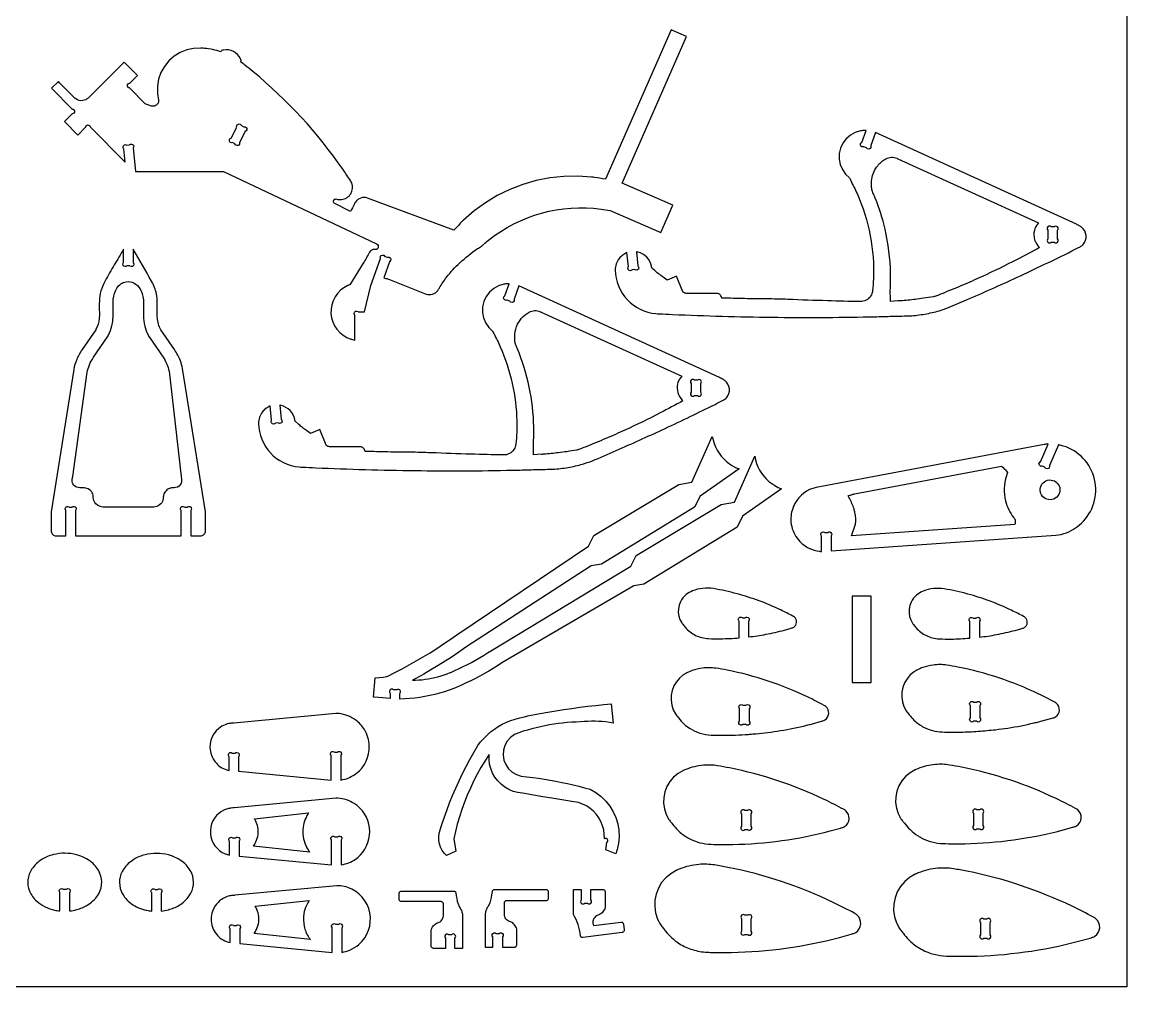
# Model space of a CAD drawing. Extents: x -56 to 89, y -25 to 54.
# Drawn here: x 31.3 to 88.8, y -25 to 25.2 of the extents above; entities that cross this region are included whole.
import ezdxf

# ---------------------------------------------------------------- set-up
doc = ezdxf.new("R2010")
doc.units = 0
doc.header["$MEASUREMENT"] = 0
doc.layers.get('0').update_dxf_attribs({"linetype": 'CONTINUOUS'})
doc.layers.add('SECTIONCUTEDGES', color=18, linetype='CONTINUOUS')

msp = doc.modelspace()

# ---------------------------------------------------------------- linework, layer by layer
msp.add_lwpolyline([(88.794, 53.577), (88.794, -25.029), (-56.222, -25.029), (-56.222, 53.577)], close=True)
for points in [[(66.614, 5.92), (66.614, 6.364, 1), (66.437, 6.54), (66.29, 6.54, 1), (66.114, 6.364), (66.114, 5.92, 1), (66.29, 5.744), (66.437, 5.744, 1)], [(80.809, -15.987), (80.809, -16.629, 1), (80.985, -16.806), (81.132, -16.806, 1), (81.309, -16.629), (81.309, -15.987, 1), (81.132, -15.81), (80.985, -15.81, 1)]]:
    msp.add_lwpolyline(points, format="xyb", close=True)
at = {"layer": 'SECTIONCUTEDGES'}
for points in [[(32.818, 21.731), (33.894, 20.653, 0.085935), (33.913, 20.648, -0.186336), (33.984, 20.614, -0.284949), (34.011, 20.485, -0.285005), (33.907, 20.404, -0.066617), (33.9, 20.404, 0.145235), (33.894, 20.403), (33.492, 20.003), (34.192, 19.301), (34.592, 19.701, 0.08601), (34.597, 19.72, -0.186349), (34.631, 19.791, -0.284949), (34.76, 19.818, -0.285005), (34.841, 19.714, -0.066648), (34.841, 19.707, 0.145329), (34.842, 19.701), (36.655, 17.885), (36.584, 18.58, 0.079593), (36.571, 18.599, -0.210465), (36.539, 18.682, -0.269976), (36.607, 18.788, -0.269963), (36.733, 18.781, -0.065724), (36.737, 18.777, 0.145463), (36.743, 18.774), (36.872, 18.787, 0.079701), (36.89, 18.8, -0.210484), (36.974, 18.833, -0.269976), (37.079, 18.765, -0.269963), (37.073, 18.639, -0.065769), (37.069, 18.634, 0.145601), (37.065, 18.629), (37.191, 17.397), (41.762, 17.397), (49.736, 13.631, -0.168887), (49.814, 13.549, -0.362921), (49.763, 13.367, -0.089504), (49.717, 13.346, -0.079719), (49.66, 13.341, 0.015746), (49.586, 13.344, 0.104795), (49.504, 13.328, 0.167951), (49.377, 13.213, -0.009744), (49.042, 12.626), (48.351, 11.511, -0.104608), (48.33, 11.5, 0.035992), (48.238, 11.466, 0.3096), (47.361, 10.018, 0.310426), (48.394, 8.682, 0.017896), (48.476, 8.659, 0.01187), (48.603, 8.631), (48.603, 9.927, 0.08601), (48.593, 9.944, -0.186349), (48.566, 10.019, -0.284949), (48.639, 10.129, -0.285005), (48.77, 10.113, -0.066648), (48.774, 10.108, 0.145329), (48.78, 10.104), (49.103, 10.104), (49.441, 11.477), (49.937, 12.877, 0.086002), (49.933, 12.896, -0.186347), (49.933, 12.975, -0.284949), (50.039, 13.055, -0.285005), (50.157, 12.996, -0.066644), (50.159, 12.99, 0.145319), (50.163, 12.985), (50.301, 12.936, 0.08601), (50.32, 12.939, -0.186349), (50.399, 12.94, -0.284949), (50.479, 12.834, -0.285005), (50.42, 12.716, -0.066648), (50.414, 12.713, 0.145329), (50.408, 12.71), (50.112, 11.874, -0.0051), (50.313, 11.811, -0.011435), (50.401, 11.779), (52.313, 11.027, 0.161502), (52.653, 11.016, 0.169689), (52.917, 11.206, 0.018768), (53.008, 11.347, -0.030198), (53.383, 11.901, -0.042786), (54.07, 12.652, -0.036783), (54.997, 13.388, -0.013895), (55.095, 13.45, 0.025116), (55.192, 13.515, 0.025774), (55.322, 13.623, -0.018155), (55.559, 13.826, -0.204103), (61.426, 15.449), (61.9, 15.37), (64.53, 14.22), (65.155, 15.649), (62.525, 16.799), (65.863, 24.431), (65.065, 24.782), (61.649, 17.005, -0.002171), (61.075, 17.096, 0.013028), (60.932, 17.116), (60.208, 17.165), (59.482, 17.15), (58.761, 17.073), (58.049, 16.933), (57.351, 16.732), (56.674, 16.472), (56.022, 16.153), (55.4, 15.78), (54.813, 15.354), (54.265, 14.878, 0.013028), (54.162, 14.775, -0.002171), (53.76, 14.357), (49.269, 16.02, 0.161142), (48.91, 16.02, 0.167596), (48.635, 15.81, 0.03262), (48.581, 15.716, -0.002417), (48.387, 15.325), (47.531, 15.754, -0.162704), (47.498, 15.81, -0.252017), (47.533, 15.935, -0.283369), (47.664, 15.969, 0.098494), (47.912, 15.943, 0.501374), (48.441, 16.807, 0.048434), (48.389, 16.908, 0.007698), (47.993, 17.5, 0.069513), (43.301, 22.602, 0.005338), (42.878, 22.942, 0.010401), (42.656, 23.11, -0.035073), (42.677, 23.147, 0.136057), (42.684, 23.169, 0.100505), (42.681, 23.184, 0.016455), (42.646, 23.268, 0.341491), (41.768, 23.724, 0.016455), (41.677, 23.704, 0.112005), (41.665, 23.698, 0.134653), (41.656, 23.685, -0.022312), (41.633, 23.629, 0.028235), (41.208, 23.744, 0.028606), (40.779, 23.81, 0.006314), (40.645, 23.821, 0.013802), (40.584, 23.824), (40.215, 23.809), (39.855, 23.732), (39.513, 23.595), (39.199, 23.402), (38.922, 23.158), (38.691, 22.871), (38.511, 22.549), (38.389, 22.201), (38.327, 21.838), (38.328, 21.469), (38.392, 21.106, -0.120312), (38.363, 20.967, -0.115005), (38.271, 20.852, -0.125142), (38.151, 20.798, -0.119875), (38.015, 20.807), (37.696, 20.931), (36.889, 21.745, 0.086265), (36.87, 21.75, -0.186392), (36.798, 21.784, -0.284949), (36.772, 21.913, -0.285005), (36.876, 21.994, -0.066753), (36.883, 21.994, 0.145652), (36.889, 21.995), (37.293, 22.398), (36.593, 23.099), (34.719, 21.227, -0.145804), (34.45, 21.093, -0.210214), (34.076, 21.185, -0.016381), (34.059, 21.198, -0.008191), (34.028, 21.227, -0.009829), (33.854, 21.396, 0.001638), (33.172, 22.084)], [(42.697, 19.788), (42.827, 19.721, -1), (42.902, 19.482), (42.604, 18.913, -1), (42.365, 18.838), (42.235, 18.906, -1), (42.161, 19.145), (42.459, 19.714, -1)], [(75.703, 19.43), (75.461, 18.747, 0.08601), (75.464, 18.728, -0.186349), (75.464, 18.649, -0.284949), (75.359, 18.569, -0.285005), (75.241, 18.628, -0.066647), (75.238, 18.634, 0.145329), (75.235, 18.64), (75.097, 18.688, 0.08601), (75.077, 18.685, -0.186349), (74.998, 18.685, -0.284949), (74.919, 18.79, -0.285005), (74.978, 18.908, -0.066648), (74.984, 18.911, 0.14533), (74.989, 18.914), (75.213, 19.544, -0.009124), (75.026, 19.53, 0.035207), (74.926, 19.518), (74.652, 19.433), (74.401, 19.293), (74.184, 19.104), (74.011, 18.874), (73.889, 18.614), (73.824, 18.333), (73.819, 18.046), (73.873, 17.764), (73.984, 17.498), (74.148, 17.262), (74.357, 17.065, -0.066761), (74.381, 17.02, 0.023228), (74.419, 16.933, 0.00512), (74.585, 16.599, -0.014428), (74.745, 16.261, -0.05613), (75.43, 14.061, -0.057387), (75.599, 11.813, -0.014084), (75.558, 11.21, -0.122169), (75.454, 10.917, -0.258679), (74.906, 10.63, -0.000991), (73.213, 10.674, -0.003047), (71.147, 10.745, 0.006155), (70.034, 10.775, 0.003714), (69.465, 10.78, -0.004918), (68.896, 10.786, -0.002398), (68.302, 10.801, 0.000799), (67.709, 10.818, 0.028598), (67.659, 10.929, 0.161536), (67.557, 11.03, 0.057098), (67.508, 11.047, 0.047308), (67.447, 11.055), (65.854, 11.057, -0.081624), (65.775, 11.079, -0.074835), (65.701, 11.128, -0.020482), (65.687, 11.142, -0.045194), (65.682, 11.149), (65.349, 11.951), (64.869, 11.753), (64.657, 11.898, -0.013865), (64.415, 12.082, -0.012477), (64.157, 12.301, 0.009145), (64.078, 12.368, -0.096768), (64.062, 12.388, -0.120073), (64.054, 12.417, 0.047499), (64.048, 12.473, 0.141524), (63.8, 12.942, 0.141524), (63.34, 13.207, 0.016567), (63.303, 13.214, -0.005522), (63.266, 13.221), (63.34, 12.489, 0.079593), (63.353, 12.471, -0.210465), (63.386, 12.387, -0.269976), (63.318, 12.281, -0.269963), (63.192, 12.288, -0.065724), (63.187, 12.292, 0.145463), (63.182, 12.295), (63.036, 12.28, 0.08601), (63.021, 12.269, -0.186349), (62.949, 12.235, -0.284949), (62.832, 12.296, -0.285005), (62.835, 12.428, -0.066648), (62.839, 12.433, 0.145329), (62.843, 12.438), (62.766, 13.196, 0.004185), (62.547, 13.047, 0.073254), (62.361, 12.873, 0.086359), (62.208, 12.593, 0.085895), (62.158, 12.276, 0.185891), (62.777, 10.74, 0.184789), (64.272, 10.007, 0.011293), (64.446, 9.996, -0.000025), (65.142, 9.965, 0.008067), (70.311, 9.818, 0.008217), (75.388, 9.838, 0.002829), (76.177, 9.859, -0.003431), (76.965, 9.879, 0.003607), (77.436, 9.891, 0.010952), (77.591, 9.899, 0.027349), (78.366, 10.001, 0.02735), (79.125, 10.187, 0.005477), (79.323, 10.25, 0.010711), (79.423, 10.285), (80.436, 10.717, 0.007095), (83.074, 11.896, 0.006478), (85.927, 13.266, 0.004958), (86.354, 13.484, 0.090397), (86.516, 13.61, 0.435157), (86.434, 14.506, 0.037419), (86.362, 14.553, 0.014223), (86.163, 14.657)], [(76.481, 10.637, 0.001819), (76.479, 11.032, -0.005457), (76.481, 11.426, -0.002886), (76.488, 11.762, 0.011204), (76.489, 12.097, 0.052143), (76.203, 14.407, 0.039562), (75.695, 16.017, 0.012267), (75.599, 16.236, -0.029577), (75.552, 16.356, -0.04675), (75.505, 16.564, -0.071998), (75.511, 17.005, -0.130192), (75.822, 17.705, -0.098727), (76.249, 18.064, -0.115272), (76.536, 18.144, -0.115868), (76.828, 18.088, -0.017826), (76.852, 18.076, 0.011527), (76.877, 18.064), (84.186, 14.73, 0.086005), (84.009, 14.434, 0.126445), (83.959, 13.997, 0.074265), (84.034, 13.741, 0.074279), (84.181, 13.518, 0.020408), (84.216, 13.482, -0.006802), (84.251, 13.448, -0.004642), (83.074, 12.823, -0.012634), (81.23, 11.924, -0.006479), (80.243, 11.488, -0.005939), (79.154, 11.04, 0.001973), (78.875, 10.928, -0.028047), (78.804, 10.903, -0.026718), (78.719, 10.884, -0.004531), (78.212, 10.803, -0.00906), (77.771, 10.745, -0.005336), (77.019, 10.668, -0.019134), (76.941, 10.664, -0.021054), (76.871, 10.665)], [(85.005, 14.52), (84.858, 14.52, 1), (84.682, 14.344), (84.682, 13.9, 1), (84.858, 13.724), (85.005, 13.724, 1), (85.182, 13.9), (85.182, 14.344, 1)], [(37.065, 13.365), (37.065, 12.669, 0.08601), (37.075, 12.652, -0.186349), (37.101, 12.577, -0.284949), (37.029, 12.467, -0.285005), (36.898, 12.483, -0.066648), (36.893, 12.488, 0.145329), (36.888, 12.492), (36.741, 12.492, 0.08601), (36.724, 12.482, -0.186349), (36.65, 12.455, -0.284949), (36.54, 12.528, -0.285005), (36.556, 12.659, -0.066648), (36.561, 12.664, 0.145329), (36.565, 12.669), (36.565, 13.366, -0.001265), (36.083, 12.538, 0.003794), (35.605, 11.707, 0.058244), (35.386, 11.186, 0.063092), (35.306, 10.671, 0.016618), (35.308, 10.058, -0.039019), (35.294, 9.728, -0.08946), (35.13, 9.191, -0.007435), (35.122, 9.177, -0.011972), (35.117, 9.169), (34.408, 8.134, 0.048899), (34.127, 7.615, 0.053441), (33.973, 7.098), (32.798, -0.309), (32.8, -1.333, 0.185957), (32.877, -1.486, 0.172664), (33.047, -1.556, 0.016956), (33.228, -1.559, -0.004396), (33.565, -1.556), (33.565, -0.239, 0.079593), (33.553, -0.219, -0.210465), (33.529, -0.133, -0.269976), (33.608, -0.034, -0.269963), (33.732, -0.054, -0.065724), (33.737, -0.058, 0.145463), (33.741, -0.062), (33.888, -0.062, 0.079593), (33.907, -0.051, -0.210465), (33.994, -0.027, -0.269976), (34.093, -0.105, -0.269963), (34.073, -0.23, -0.065724), (34.069, -0.234, 0.145463), (34.065, -0.239), (34.065, -1.556), (39.565, -1.556), (39.565, -0.239, 0.08601), (39.555, -0.222, -0.186349), (39.528, -0.148, -0.284949), (39.601, -0.037, -0.285005), (39.732, -0.053, -0.066648), (39.736, -0.058, 0.145329), (39.741, -0.062), (39.888, -0.062, 0.079593), (39.907, -0.051, -0.210465), (39.994, -0.027, -0.269976), (40.093, -0.105, -0.269963), (40.073, -0.23, -0.065724), (40.069, -0.234, 0.145463), (40.065, -0.239), (40.065, -1.556), (40.607, -1.555, 0.185813), (40.76, -1.477, 0.172664), (40.831, -1.307), (40.831, -0.305), (39.639, 7.152, 0.048631), (39.523, 7.552, 0.053476), (39.216, 8.134), (38.507, 9.168, -0.042369), (38.441, 9.299, -0.05136), (38.344, 9.635, -0.022282), (38.327, 9.762, -0.018567), (38.319, 9.916, -0.006146), (38.317, 10.597, 0.052443), (38.276, 11.031, 0.080341), (38.028, 11.689, 0.0006)], [(33.971, 1.088, -0.187835), (33.891, 1.346, -0.028282), (33.903, 1.437, 0.010555), (33.918, 1.528), (34.676, 6.954, -0.055767), (34.788, 7.335, -0.048899), (35.003, 7.734), (35.728, 8.791, 0.039283), (35.838, 9.004, 0.054551), (35.987, 9.508, 0.021912), (36.012, 9.692, 0.018988), (36.023, 9.906, 0.00723), (36.023, 10.594, -0.03342), (36.032, 10.766, -0.101204), (36.221, 11.332, -0.223836), (36.698, 11.663, -0.159962), (37.117, 11.6, -0.155534), (37.428, 11.294, -0.055982), (37.554, 10.975, -0.058348), (37.601, 10.65, -0.012826), (37.603, 10.278, 0.009225), (37.601, 9.906, 0.056267), (37.672, 9.357, 0.058965), (37.856, 8.863, 0.007426), (37.88, 8.818, 0.011972), (37.896, 8.791), (38.62, 7.734, -0.04427), (38.813, 7.385, -0.04711), (38.931, 7.029, -0.004249), (38.935, 7.014, -0.011983), (38.936, 7.008), (39.565, 1.528, -0.002653), (39.587, 1.346, -0.124044), (39.567, 1.183, -0.265958), (39.278, 0.952, -0.032026), (39.105, 0.936, 0.095423), (38.935, 0.898, 0.129798), (38.734, 0.74, 0.129739), (38.638, 0.504, 0.026744), (38.631, 0.407, -0.059933), (38.617, 0.311, -0.165101), (38.443, 0.051, -0.156708), (38.135, -0.06), (35.495, -0.06, -0.145829), (35.204, 0.038, -0.209993), (35, 0.375, -0.017729), (34.988, 0.501, 0.079747), (34.96, 0.624, 0.142824), (34.788, 0.845, 0.142126), (34.524, 0.939, 0.022063), (34.364, 0.942, -0.046173), (34.204, 0.952, -0.187835)], [(57.135, 11.45), (56.893, 10.767, 0.08601), (56.896, 10.748, -0.186349), (56.897, 10.669, -0.284949), (56.791, 10.589, -0.285005), (56.673, 10.648, -0.066647), (56.67, 10.654, 0.145329), (56.667, 10.66), (56.529, 10.708, 0.08601), (56.509, 10.705, -0.186349), (56.43, 10.705, -0.284949), (56.351, 10.81, -0.285005), (56.41, 10.928, -0.066648), (56.416, 10.931, 0.14533), (56.421, 10.934), (56.645, 11.564, -0.009124), (56.458, 11.55, 0.035207), (56.359, 11.538), (56.084, 11.453), (55.833, 11.313), (55.616, 11.124), (55.443, 10.894), (55.321, 10.634), (55.256, 10.353), (55.251, 10.066), (55.305, 9.784), (55.416, 9.518), (55.58, 9.282), (55.789, 9.085, -0.066761), (55.813, 9.04, 0.023228), (55.851, 8.953, 0.00512), (56.017, 8.618, -0.014428), (56.177, 8.281, -0.048624), (56.802, 6.373, -0.049876), (57.036, 4.43, -0.030084), (56.988, 3.224, -0.121138), (56.887, 2.937, -0.258679), (56.338, 2.65, -0.000991), (54.645, 2.694, -0.003047), (52.579, 2.764, 0.006155), (51.466, 2.795, 0.003714), (50.897, 2.8, -0.004918), (50.328, 2.806, -0.002398), (49.734, 2.821, 0.000799), (49.141, 2.838, 0.028598), (49.091, 2.949, 0.161536), (48.989, 3.05, 0.057098), (48.94, 3.067, 0.047308), (48.879, 3.075), (47.286, 3.077, -0.081624), (47.207, 3.099, -0.074835), (47.133, 3.148, -0.020482), (47.119, 3.162, -0.045194), (47.114, 3.169), (46.781, 3.971), (46.301, 3.773), (46.089, 3.918, -0.011091), (45.884, 4.072, -0.011091), (45.685, 4.236), (45.494, 4.408, -0.121972), (45.487, 4.437, 0.047985), (45.48, 4.493, 0.141524), (45.232, 4.962, 0.141524), (44.772, 5.227, 0.016567), (44.735, 5.234, -0.005522), (44.698, 5.241), (44.772, 4.509, 0.079593), (44.785, 4.491, -0.210465), (44.818, 4.407, -0.269976), (44.75, 4.301, -0.269963), (44.624, 4.308, -0.065724), (44.62, 4.312, 0.145463), (44.614, 4.315), (44.469, 4.3, 0.08601), (44.453, 4.289, -0.186349), (44.381, 4.255, -0.284949), (44.264, 4.316, -0.285005), (44.267, 4.448, -0.066648), (44.271, 4.453, 0.145329), (44.275, 4.458), (44.198, 5.216, 0.004185), (43.979, 5.067, 0.073254), (43.793, 4.893, 0.086359), (43.64, 4.613, 0.085895), (43.59, 4.296, 0.185891), (44.209, 2.76, 0.184789), (45.705, 2.027, 0.011293), (45.878, 2.016, -0.000025), (46.574, 1.985, 0.008067), (51.744, 1.838, 0.008217), (56.82, 1.858, 0.002829), (57.609, 1.879, -0.003431), (58.397, 1.899, 0.003607), (58.868, 1.911, 0.010952), (59.023, 1.919, 0.027349), (59.798, 2.021, 0.02735), (60.557, 2.207, 0.027608), (61.107, 2.408, 0.001457), (62.373, 2.956, 0.006478), (64.755, 4.032, 0.005861), (67.359, 5.286, 0.004958), (67.786, 5.504, 0.090397), (67.948, 5.63, 0.435157), (67.866, 6.525, 0.037419), (67.795, 6.573, 0.014223), (67.595, 6.677)], [(57.913, 2.657, 0.001819), (57.911, 3.052, -0.005457), (57.913, 3.446, -0.002886), (57.92, 3.782, 0.011204), (57.921, 4.117, 0.047407), (57.686, 6.18, 0.04637), (57.057, 8.207, 0.01538), (57.019, 8.29, -0.033729), (56.984, 8.376, -0.046038), (56.942, 8.557, -0.033905), (56.925, 8.808, -0.09514), (57.025, 9.333, -0.171112), (57.681, 10.084, -0.11859), (57.964, 10.165, -0.115868), (58.26, 10.108, -0.017826), (58.284, 10.096, 0.011527), (58.309, 10.084), (65.618, 6.75, 0.037617), (65.493, 6.57, 0.075158), (65.409, 6.36, 0.125786), (65.419, 5.9, 0.125822), (65.647, 5.502, 0.01533), (65.665, 5.485, -0.00511), (65.683, 5.468, -0.004642), (64.506, 4.843, -0.012634), (62.662, 3.944, -0.006479), (61.675, 3.508, -0.005939), (60.587, 3.06, 0.001973), (60.307, 2.948, -0.028047), (60.236, 2.923, -0.026718), (60.151, 2.904, -0.004531), (59.644, 2.823, -0.00906), (59.203, 2.765, -0.005336), (58.451, 2.688, -0.019134), (58.373, 2.684, -0.021054), (58.303, 2.685)], [(49.575, -9.949), (49.672, -8.954), (49.873, -8.934), (50.074, -8.908), (50.273, -8.874), (50.316, -8.854), (50.692, -8.667), (51.065, -8.474), (51.434, -8.274), (51.8, -8.068), (52.162, -7.856), (52.521, -7.637), (52.875, -7.413), (53.226, -7.182), (53.573, -6.946), (53.916, -6.704), (60.77, -2.096), (61.038, -1.535), (65.464, 1.12), (66.152, 1.232), (67.209, 3.62), (67.249, 3.433), (67.306, 3.251), (67.378, 3.074), (67.464, 2.903), (67.566, 2.741), (67.681, 2.589), (67.809, 2.447), (67.949, 2.316), (68.099, 2.198), (68.259, 2.094), (68.428, 2.004), (68.603, 1.929), (66.577, 0.501), (66.293, -0.072), (61.441, -3.027), (60.914, -3.116), (54.39, -7.349), (54.022, -7.606), (53.664, -7.847), (53.301, -8.082), (52.935, -8.31), (52.565, -8.533), (52.191, -8.749), (51.814, -8.958), (51.608, -9.068), (51.766, -9.066), (51.935, -9.057), (52.103, -9.043), (52.271, -9.024), (52.438, -8.999), (52.604, -8.969), (52.769, -8.933), (52.932, -8.893), (53.095, -8.846), (53.256, -8.795), (53.415, -8.738), (53.572, -8.677), (53.597, -8.666), (53.817, -8.568), (54.035, -8.466), (54.251, -8.361), (54.466, -8.252), (54.679, -8.14), (54.89, -8.023), (55.099, -7.904), (55.305, -7.78), (55.51, -7.653), (55.712, -7.523), (62.979, -3.135), (63.247, -2.573), (67.673, 0.081), (68.36, 0.193), (69.418, 2.582), (69.458, 2.395), (69.514, 2.212), (69.586, 2.035), (69.673, 1.865), (69.774, 1.703), (69.889, 1.55), (70.017, 1.408), (70.157, 1.278), (70.308, 1.16), (70.468, 1.056), (70.636, 0.966), (70.812, 0.89), (68.786, -0.538), (68.502, -1.111), (63.649, -4.065), (63.123, -4.154), (56.265, -8.169), (56.033, -8.318), (55.806, -8.458), (55.578, -8.594), (55.347, -8.726), (55.113, -8.854), (54.878, -8.978), (54.64, -9.098), (54.401, -9.214), (54.159, -9.326), (54, -9.397), (53.758, -9.496), (53.513, -9.588), (53.265, -9.672), (53.015, -9.747), (52.762, -9.815), (52.507, -9.874), (52.25, -9.925), (51.992, -9.967), (51.733, -10.002), (51.472, -10.028), (51.211, -10.045), (50.95, -10.054), (50.943, -10.054), (50.943, -9.754, 1), (50.767, -9.577), (50.62, -9.577, 1), (50.443, -9.754), (50.443, -10.021), (50.058, -9.992), (49.613, -9.953)], [(72.897, -2.372), (72.897, -1.564, 0.08601), (72.887, -1.547, -0.186349), (72.86, -1.472, -0.284949), (72.933, -1.362, -0.285005), (73.064, -1.378, -0.066648), (73.068, -1.383, 0.145329), (73.074, -1.387), (73.22, -1.387, 0.079593), (73.24, -1.375, -0.210465), (73.326, -1.351, -0.269976), (73.425, -1.43, -0.269963), (73.405, -1.554, -0.065724), (73.401, -1.559, 0.145463), (73.397, -1.564), (73.397, -2.343), (85.097, -1.529, 0.064499), (85.642, -1.395, 0.11269), (86.53, -0.796, 0.26871), (87.07, 1.533, 0.268886), (85.32, 3.158, 0.009244), (85.273, 3.168, -0.003081), (85.227, 3.177), (84.756, 2.1, 0.08601), (84.758, 2.081, -0.186349), (84.752, 2.002, -0.284949), (84.642, 1.93, -0.285005), (84.528, 1.997, -0.066648), (84.526, 2.004, 0.145329), (84.523, 2.009), (84.389, 2.068, 0.08601), (84.369, 2.066, -0.186349), (84.29, 2.071, -0.284949), (84.218, 2.182, -0.285005), (84.286, 2.295, -0.066648), (84.292, 2.298, 0.145329), (84.298, 2.301), (84.697, 3.214, 0.007419), (84.556, 3.205, 0.015637), (84.489, 3.197), (72.615, 0.964, 0.213773), (71.513, 0.126, 0.112076), (71.304, -0.613, 0.072907), (71.347, -1.077, 0.130867), (71.766, -1.846, 0.087354), (72.237, -2.196, 0.087328), (72.799, -2.363, 0.008463), (72.848, -2.368, -0.002821)], [(74.461, -1.557), (74.653, -1.001, 0.033242), (74.669, -0.915, 0.018338), (74.682, -0.755, 0.037378), (74.678, -0.624, 0.017912), (74.639, -0.354, 0.022888), (74.591, -0.144, 0.034926), (74.543, -0.01, 0.01324), (74.417, 0.261, -0.004413), (74.286, 0.529, 0.006445), (74.45, 0.58, -0.019338), (74.615, 0.627), (82.261, 2.066), (82.352, 1.992, -0.018379), (82.436, 1.912, -0.018378), (82.515, 1.826), (82.587, 1.734), (82.524, 1.56, 0.139305), (82.481, 0.261, 0.102133), (82.901, -0.613, 0.033661), (82.949, -0.668, -0.097619), (82.972, -0.701, -0.082482), (82.979, -0.732, -0.025939), (82.98, -0.832, -0.02594), (82.977, -0.876, -0.012951), (82.962, -0.962)], [(84.279, 0.873, -0.860276), (85.297, 0.951, -0.859535), (84.348, 0.575, -0.075538), (84.291, 0.718, -0.075109)], [(68.604, -6.865), (68.604, -5.996, 0.08601), (68.593, -5.979, -0.186349), (68.567, -5.905, -0.284949), (68.64, -5.794, -0.285005), (68.771, -5.81, -0.066648), (68.775, -5.815, 0.145329), (68.78, -5.819), (68.927, -5.819, 0.08601), (68.944, -5.809, -0.186349), (69.018, -5.783, -0.284949), (69.128, -5.855, -0.285005), (69.112, -5.986, -0.066648), (69.108, -5.991, 0.145329), (69.104, -5.996), (69.104, -6.815, 0.01908), (69.999, -6.681, 0.017443), (70.965, -6.463), (71.315, -6.366, -0.038389), (71.383, -6.342, 0.080703), (71.449, -6.313, 0.501374), (71.484, -5.791, 0.054447), (71.401, -5.734, 0.011126), (70.773, -5.416, 0.045142), (68.505, -4.573, 0.025718), (67.269, -4.304, 0.068137), (66.71, -4.289, 0.069566), (66.179, -4.423, 0.072806), (65.849, -4.617, 0.110709), (65.554, -4.989), (65.485, -5.166), (65.448, -5.353), (65.443, -5.543), (65.47, -5.732), (65.529, -5.913), (65.618, -6.081, 0.021357), (65.671, -6.157, 0.014133), (65.811, -6.329, 0.103358), (66.342, -6.735, 0.100305), (67.009, -6.903, 0.015529), (67.632, -6.913, 0.017374)], [(80.616, -6.879), (80.616, -6.01, 0.08601), (80.606, -5.993, -0.186349), (80.579, -5.919, -0.284949), (80.652, -5.809, -0.285005), (80.783, -5.825, -0.066648), (80.788, -5.83, 0.145329), (80.793, -5.834), (80.939, -5.834, 0.08601), (80.956, -5.823, -0.186349), (81.031, -5.797, -0.284949), (81.141, -5.87, -0.285005), (81.125, -6.001, -0.066648), (81.12, -6.005, 0.145329), (81.116, -6.01), (81.116, -6.83, 0.01908), (82.011, -6.695, 0.017443), (82.977, -6.477), (83.327, -6.38, -0.038389), (83.395, -6.357, 0.080703), (83.462, -6.328, 0.501374), (83.497, -5.806, 0.054447), (83.413, -5.749, 0.011126), (82.785, -5.431, 0.045142), (80.517, -4.587, 0.025718), (79.282, -4.318, 0.068137), (78.722, -4.303, 0.069566), (78.191, -4.438, 0.072806), (77.862, -4.632, 0.110709), (77.566, -5.003), (77.498, -5.181), (77.46, -5.367), (77.455, -5.558), (77.483, -5.746), (77.542, -5.927), (77.63, -6.096, 0.021357), (77.684, -6.171, 0.014133), (77.824, -6.344, 0.103358), (78.354, -6.749, 0.100305), (79.021, -6.918, 0.015529), (79.644, -6.928, 0.017374)], [(66.056, -11.588, 0.065635), (66.569, -11.822, 0.062601), (67.152, -11.924, 0.012318), (67.76, -11.937, 0.017265), (69.088, -11.889, 0.006228), (69.318, -11.869, 0.002281), (69.945, -11.806, 0.012938), (70.585, -11.722, 0.018394), (71.957, -11.453, 0.00332), (72.192, -11.396, 0.00332), (72.427, -11.336), (72.893, -11.207, -0.044724), (72.957, -11.186, 0.087071), (73.072, -11.137, 0.501374), (73.119, -10.441, 0.052991), (73.028, -10.378, 0.012578), (72.17, -9.941, 0.062543), (67.983, -8.547, 0.01309), (67.403, -8.447, 0.069731), (66.694, -8.444, 0.049289), (66.159, -8.571, 0.034019), (65.922, -8.671, 0.017944), (65.76, -8.76, 0.01715), (65.702, -8.798), (65.506, -8.96), (65.341, -9.153), (65.212, -9.371), (65.121, -9.608), (65.071, -9.856), (65.064, -10.11), (65.101, -10.361), (65.179, -10.603), (65.297, -10.827, 0.030734), (65.372, -10.93, -0.007019), (65.452, -11.029, 0.03989), (65.754, -11.357, 0.046849)], [(78.211, -11.509, 0.113994), (79.181, -11.764, 0.012132), (80.131, -11.77, 0.014603), (81.053, -11.726, 0.007186), (81.956, -11.644, 0.012938), (82.596, -11.56, 0.018394), (83.968, -11.291, 0.00332), (84.203, -11.234, 0.00332), (84.438, -11.174), (84.904, -11.045, -0.044724), (84.968, -11.024, 0.087071), (85.083, -10.975, 0.501374), (85.13, -10.279, 0.052991), (85.039, -10.216, 0.012578), (84.182, -9.779, 0.062543), (79.994, -8.385, 0.01309), (79.414, -8.285, 0.069731), (78.705, -8.282, 0.049289), (78.17, -8.409, 0.034019), (77.933, -8.509, 0.017944), (77.772, -8.598, 0.01715), (77.713, -8.636), (77.518, -8.798), (77.353, -8.991), (77.223, -9.209), (77.132, -9.446), (77.082, -9.695), (77.075, -9.948), (77.112, -10.2), (77.19, -10.441), (77.308, -10.665, 0.030734), (77.383, -10.768, -0.007019), (77.463, -10.867, 0.03239), (77.71, -11.143, 0.073161)], [(53.261, -18.078), (53.154, -17.927), (53.07, -17.761), (53.012, -17.585), (52.981, -17.402), (52.978, -17.217), (53.003, -17.033), (53.124, -16.635), (53.254, -16.239), (53.392, -15.847), (53.539, -15.457), (53.693, -15.07), (53.856, -14.687), (54.028, -14.308), (54.207, -13.932), (54.394, -13.56), (54.589, -13.192), (54.792, -12.828), (55.002, -12.469), (55.152, -12.277), (55.314, -12.095), (55.488, -11.923), (55.672, -11.764), (55.867, -11.617), (56.07, -11.483), (56.282, -11.363), (56.502, -11.257), (56.728, -11.166), (56.959, -11.089), (57.195, -11.028), (57.435, -10.983), (57.611, -10.931), (57.788, -10.886), (57.967, -10.848), (58.148, -10.816), (58.246, -10.802), (58.659, -10.728), (59.072, -10.659), (59.487, -10.594), (59.902, -10.534), (60.318, -10.478), (60.734, -10.426), (61.151, -10.38), (61.568, -10.337), (61.951, -10.303), (62.048, -11.298), (61.861, -11.267), (61.674, -11.242), (61.486, -11.224), (61.297, -11.211), (61.108, -11.205), (60.919, -11.205), (60.73, -11.211), (60.542, -11.223), (60.354, -11.241), (60.121, -11.248), (59.888, -11.26), (59.655, -11.277), (59.423, -11.3), (59.191, -11.327), (58.96, -11.36), (58.73, -11.397), (58.501, -11.44), (58.272, -11.488), (58.045, -11.541), (57.819, -11.598), (57.595, -11.661), (57.371, -11.729), (57.15, -11.802), (56.914, -11.903), (56.706, -12.053), (56.536, -12.245), (56.413, -12.469), (56.341, -12.715), (56.325, -12.971), (56.365, -13.224), (56.46, -13.462), (56.605, -13.674), (56.793, -13.849), (57.014, -13.978), (57.258, -14.056), (57.562, -14.09), (57.866, -14.129), (58.169, -14.172), (58.471, -14.22), (58.773, -14.271), (59.074, -14.327), (59.374, -14.387), (59.673, -14.451), (59.971, -14.519), (60.269, -14.591), (60.565, -14.668), (60.86, -14.748), (61.154, -14.917), (61.423, -15.122), (61.665, -15.359), (61.876, -15.624), (62.052, -15.913), (62.19, -16.222), (62.289, -16.546), (62.346, -16.88), (62.361, -17.218), (62.334, -17.556), (62.265, -17.887), (62.188, -18.11), (61.673, -17.899), (61.724, -17.502, 1), (61.616, -17.316), (61.596, -17.308), (61.592, -17.082), (61.561, -16.858), (61.503, -16.64), (61.418, -16.431), (61.309, -16.233), (61.177, -16.05), (61.023, -15.884), (60.851, -15.738), (60.662, -15.615), (60.459, -15.515), (60.246, -15.44), (60.138, -15.417), (60.01, -15.399), (58.868, -15.203), (58.385, -15.142), (57.331, -14.952), (57.087, -14.92), (56.85, -14.857), (56.622, -14.762), (56.41, -14.638), (56.215, -14.488), (56.042, -14.312), (55.894, -14.116), (55.773, -13.901), (55.682, -13.673), (55.622, -13.434), (55.594, -13.19), (55.598, -12.944), (55.379, -13.278), (55.171, -13.619), (54.975, -13.966), (54.79, -14.32), (54.618, -14.68), (54.457, -15.046), (54.309, -15.417), (54.173, -15.792), (54.05, -16.172), (53.939, -16.556), (53.842, -16.943), (53.757, -17.333), (53.862, -17.965), (53.376, -18.198)], [(68.81, -10.375), (68.956, -10.375, -1), (69.133, -10.552), (69.133, -11.194, -1), (68.956, -11.371), (68.81, -11.371, -1), (68.633, -11.194), (68.633, -10.552, -1)], [(81.144, -10.39), (81.144, -11.032, -1), (80.967, -11.209), (80.821, -11.209, -1), (80.644, -11.032), (80.644, -10.39, -1), (80.821, -10.213), (80.967, -10.213, -1)], [(42.057, -13.764), (42.057, -13.043, 0.079565), (42.045, -13.023, -0.21046), (42.021, -12.937, -0.269976), (42.1, -12.838, -0.269963), (42.224, -12.858, -0.065712), (42.228, -12.862, 0.145427), (42.233, -12.866), (42.38, -12.866, 0.08601), (42.397, -12.856, -0.186349), (42.471, -12.83, -0.284949), (42.582, -12.902, -0.285005), (42.566, -13.033, -0.066648), (42.561, -13.038, 0.145329), (42.557, -13.043), (42.557, -13.809), (47.371, -14.269), (47.371, -12.988, 0.086027), (47.361, -12.971, -0.186352), (47.335, -12.896, -0.284949), (47.407, -12.786, -0.285005), (47.538, -12.802, -0.066655), (47.543, -12.807, 0.145351), (47.548, -12.811), (47.694, -12.811, 0.079575), (47.714, -12.8, -0.210462), (47.801, -12.776, -0.269976), (47.899, -12.854, -0.269963), (47.88, -12.978, -0.065717), (47.875, -12.983, 0.145441), (47.871, -12.988), (47.871, -14.269, 0.058887), (48.325, -14.134, 0.065177), (48.693, -13.915, 0.240046), (49.354, -12.483, 0.12491), (49.104, -11.639, 0.102014), (48.655, -11.146, 0.130819), (47.784, -10.81, 0.015031), (47.686, -10.802, 0.020693), (47.615, -10.802), (42.307, -11.3, 0.017857), (42.115, -11.318, 0.060909), (41.853, -11.385, 0.314705), (41.065, -12.567, 0.162733), (41.338, -13.326, 0.077301), (41.603, -13.573, 0.074747), (41.942, -13.735, 0.017668), (41.999, -13.75, -0.005889)], [(66.014, -17.309, 0.113994), (67.155, -17.61, 0.012132), (68.273, -17.617, 0.059829), (73.34, -16.916), (73.889, -16.763, -0.044724), (73.964, -16.739, 0.087071), (74.1, -16.681, 0.501374), (74.155, -15.862, 0.052991), (74.047, -15.788, 0.012578), (73.038, -15.274, 0.062543), (68.112, -13.634, 0.009794), (67.487, -13.523, 0.06036), (66.753, -13.496, 0.075913), (65.832, -13.717, 0.006314), (65.732, -13.759, 0.013802), (65.687, -13.78), (65.428, -13.929), (65.198, -14.12), (65.004, -14.347), (64.852, -14.603), (64.744, -14.882), (64.686, -15.175), (64.678, -15.473), (64.721, -15.769), (64.813, -16.053), (64.952, -16.317, 0.027175), (65.014, -16.402, -0.003463), (65.134, -16.554, 0.032859), (65.432, -16.886, 0.053889), (65.845, -17.212, 0.018728)], [(78.092, -17.269, 0.113994), (79.234, -17.57, 0.012132), (80.352, -17.577, 0.059829), (85.418, -16.876), (85.967, -16.723, -0.044724), (86.042, -16.699, 0.087071), (86.178, -16.641, 0.501374), (86.233, -15.822, 0.052991), (86.125, -15.748, 0.012578), (85.117, -15.234, 0.062543), (80.19, -13.594, 0.009794), (79.566, -13.483, 0.06036), (78.832, -13.456, 0.075913), (77.91, -13.677, 0.006314), (77.81, -13.719, 0.013802), (77.765, -13.74), (77.507, -13.889), (77.277, -14.08), (77.083, -14.307), (76.93, -14.563), (76.823, -14.842), (76.764, -15.135), (76.757, -15.433), (76.799, -15.729), (76.892, -16.013), (77.031, -16.277, 0.027175), (77.092, -16.362, -0.003463), (77.213, -16.514, 0.032859), (77.511, -16.847, 0.053889), (77.924, -17.172, 0.018728)], [(42.079, -18.174), (42.078, -17.453, 0.085982), (42.068, -17.436, -0.186344), (42.042, -17.362, -0.284949), (42.114, -17.251, -0.285005), (42.245, -17.267, -0.066636), (42.25, -17.272, 0.145294), (42.255, -17.276), (42.402, -17.276, 0.08601), (42.419, -17.266, -0.186349), (42.493, -17.24, -0.284949), (42.603, -17.312, -0.285005), (42.587, -17.443, -0.066648), (42.583, -17.448, 0.145329), (42.579, -17.453), (42.579, -18.219), (47.393, -18.679), (47.393, -17.398, 0.07961), (47.382, -17.378, -0.210468), (47.358, -17.292, -0.269976), (47.436, -17.193, -0.269963), (47.561, -17.213, -0.065731), (47.565, -17.217, 0.145485), (47.57, -17.221), (47.716, -17.221, 0.079575), (47.736, -17.21, -0.210462), (47.822, -17.186, -0.269976), (47.921, -17.264, -0.269963), (47.901, -17.389, -0.065717), (47.897, -17.393, 0.145441), (47.893, -17.398), (47.893, -18.679, 0.05147), (48.292, -18.567, 0.107286), (48.892, -18.164, 0.22512), (49.367, -16.747, 0.225076), (48.57, -15.483, 0.064795), (48.164, -15.293, 0.064771), (47.722, -15.214, 0.006019), (47.662, -15.212, 0.014702), (47.637, -15.212), (42.329, -15.71, 0.006887), (42.165, -15.724, 0.045852), (41.983, -15.759, 0.281417), (41.106, -16.716, 0.281163), (41.559, -17.934, 0.07581), (41.864, -18.107, 0.02872)], [(43.378, -16.284), (46.192, -15.98, 0.024374), (46.063, -16.213, 0.064007), (45.929, -16.607, 0.139677), (46.001, -17.547, 0.069878), (46.253, -18.014), (43.325, -17.701, 0.036811), (43.451, -17.486, 0.086534), (43.566, -17.093, 0.075433), (43.551, -16.72, 0.075591), (43.427, -16.368, 0.014453), (43.402, -16.326, -0.004817)], [(69.23, -16.669), (69.23, -16.027, 1), (69.053, -15.85), (68.907, -15.85, 1), (68.73, -16.027), (68.73, -16.669, 1), (68.907, -16.846), (69.053, -16.846, 1)], [(33.755, -21.079, 0.027943), (34.13, -21.007, 0.074409), (34.679, -20.78, 0.105275), (35.211, -20.283, 0.255238), (35.339, -19.122, 0.127924), (34.91, -18.551, 0.103344), (34.124, -18.156, 0.127001), (32.911, -18.147, 0.074208), (32.331, -18.388, 0.105274), (31.798, -18.886, 0.255238), (31.671, -20.046, 0.117284), (32.05, -20.573, 0.126578), (32.975, -21.034, 0.01237), (33.098, -21.057, 0.009766), (33.255, -21.079), (33.255, -20.128, 0.08601), (33.245, -20.11, -0.186349), (33.218, -20.036, -0.284949), (33.291, -19.926, -0.285005), (33.422, -19.942, -0.066648), (33.426, -19.947, 0.145329), (33.432, -19.951), (33.578, -19.951, 0.08601), (33.595, -19.941, -0.186349), (33.669, -19.914, -0.284949), (33.78, -19.987, -0.285005), (33.764, -20.118, -0.066648), (33.759, -20.122, 0.145329), (33.755, -20.128)], [(38.03, -21.085), (38.03, -20.133, 0.08601), (38.02, -20.116, -0.186349), (37.994, -20.041, -0.284949), (38.066, -19.931, -0.285005), (38.197, -19.947, -0.066648), (38.202, -19.952, 0.145329), (38.207, -19.956), (38.353, -19.956, 0.08601), (38.37, -19.946, -0.186349), (38.445, -19.919, -0.284949), (38.555, -19.992, -0.285005), (38.539, -20.123, -0.066648), (38.534, -20.127, 0.145329), (38.53, -20.133), (38.53, -21.084, 0.027943), (38.906, -21.012, 0.074409), (39.454, -20.785, 0.105275), (39.987, -20.288, 0.255238), (40.115, -19.127, 0.127924), (39.685, -18.556, 0.103344), (38.9, -18.161, 0.127001), (37.687, -18.152, 0.074208), (37.106, -18.394, 0.105274), (36.574, -18.891, 0.255238), (36.446, -20.051, 0.127924), (36.875, -20.622, 0.103344), (37.661, -21.017, 0.01993), (37.781, -21.044, 0.009773)], [(65.51, -22.785, 0.065635), (66.181, -23.091, 0.062601), (66.943, -23.224, 0.00767), (67.303, -23.235, 0.008632), (68.208, -23.235, 0.059829), (73.838, -22.456), (74.447, -22.287, -0.044724), (74.531, -22.259, 0.087071), (74.682, -22.196, 0.501374), (74.743, -21.286, 0.052991), (74.623, -21.203, 0.012578), (73.503, -20.632, 0.062543), (68.028, -18.81, 0.009794), (67.335, -18.686, 0.06036), (66.519, -18.656, 0.075913), (65.496, -18.901, 0.006314), (65.384, -18.948, 0.013802), (65.334, -18.972), (65.047, -19.138), (64.792, -19.35), (64.576, -19.602), (64.406, -19.887), (64.287, -20.196), (64.222, -20.522), (64.214, -20.853), (64.261, -21.182), (64.364, -21.497), (64.518, -21.791, 0.027175), (64.586, -21.885, -0.003463), (64.72, -22.054, 0.02583), (64.989, -22.362, 0.060935)], [(78.134, -23.092, 0.113994), (79.402, -23.426, 0.012132), (80.644, -23.434, 0.059829), (86.274, -22.655), (86.884, -22.486, -0.044724), (86.967, -22.459, 0.087071), (87.118, -22.395, 0.501374), (87.179, -21.485, 0.052991), (87.059, -21.403, 0.012578), (85.939, -20.832, 0.062543), (80.465, -19.009, 0.009794), (79.771, -18.885, 0.06036), (78.955, -18.855, 0.075913), (77.932, -19.101, 0.006314), (77.821, -19.148, 0.013802), (77.771, -19.171), (77.483, -19.337), (77.228, -19.549), (77.012, -19.801), (76.842, -20.086), (76.723, -20.396), (76.658, -20.721), (76.65, -21.053), (76.697, -21.381), (76.8, -21.697), (76.954, -21.99, 0.027175), (77.022, -22.085, -0.003463), (77.157, -22.253, 0.02583), (77.425, -22.562, 0.060935), (77.946, -22.984, 0.018728)], [(42.115, -22.727), (42.115, -22.005, 0.085982), (42.104, -21.988, -0.186344), (42.078, -21.914, -0.284949), (42.151, -21.804, -0.285005), (42.282, -21.82, -0.066636), (42.286, -21.824, 0.145294), (42.291, -21.828), (42.438, -21.828, 0.08601), (42.455, -21.818, -0.186349), (42.53, -21.792, -0.284949), (42.64, -21.864, -0.285005), (42.624, -21.995, -0.066648), (42.619, -22, 0.145329), (42.615, -22.005), (42.615, -22.771), (47.429, -23.231), (47.429, -21.95, 0.07961), (47.418, -21.93, -0.210468), (47.394, -21.844, -0.269976), (47.472, -21.745, -0.269963), (47.597, -21.765, -0.065731), (47.601, -21.769, 0.145485), (47.606, -21.773), (47.753, -21.773, 0.085993), (47.77, -21.763, -0.186346), (47.844, -21.737, -0.284949), (47.954, -21.809, -0.285005), (47.938, -21.94, -0.06664), (47.933, -21.945, 0.145307), (47.929, -21.95), (47.929, -23.231, 0.054018), (48.348, -23.111, 0.081618), (48.813, -22.826, 0.2679), (49.385, -21.178, 0.268121), (48.244, -19.86, 0.054446), (47.858, -19.772, 0.03773), (47.673, -19.764), (42.365, -20.262, 0.006828), (42.183, -20.277, 0.037221), (42.074, -20.296, 0.183434), (41.337, -20.811, 0.35573), (41.47, -22.373, 0.075243), (41.753, -22.589, 0.069161)], [(50.919, -20.495), (50.917, -20.47), (50.917, -20.165), (50.919, -20.139), (50.927, -20.116), (50.938, -20.095), (50.953, -20.077), (50.972, -20.061), (50.993, -20.05), (51.016, -20.043), (51.041, -20.04), (53.74, -20.04), (53.763, -20.042), (53.785, -20.049), (53.805, -20.059), (53.823, -20.072), (53.838, -20.089), (53.851, -20.108), (53.859, -20.129), (53.881, -20.295), (53.907, -20.437), (53.94, -20.576), (53.98, -20.714), (54.028, -20.849), (54.057, -20.886), (54.084, -20.926), (54.108, -20.967), (54.13, -21.009), (54.15, -21.052), (54.167, -21.096), (54.181, -21.142), (54.193, -21.188), (54.203, -21.234), (54.21, -21.281), (54.214, -21.329), (54.215, -21.376), (54.215, -23.023), (53.817, -23.023), (53.817, -22.489, 1), (53.64, -22.312), (53.493, -22.312, 1), (53.317, -22.489), (53.317, -23.023), (52.698, -23.023), (52.672, -23.02), (52.649, -23.013), (52.628, -23.001), (52.61, -22.986), (52.594, -22.968), (52.583, -22.947), (52.576, -22.923), (52.573, -22.898), (52.573, -22.087), (52.593, -22.024), (52.619, -21.965), (52.652, -21.909), (52.691, -21.857), (52.734, -21.81), (52.783, -21.768), (52.837, -21.731), (52.895, -21.7), (52.928, -21.692), (52.989, -21.668), (53.045, -21.635), (53.095, -21.594), (53.138, -21.545), (53.156, -21.519), (53.186, -21.461), (53.206, -21.399), (53.217, -21.333), (53.217, -20.719), (53.214, -20.694), (53.207, -20.67), (53.195, -20.649), (53.18, -20.631), (53.162, -20.615), (53.141, -20.604), (53.117, -20.597), (53.092, -20.594), (51.041, -20.594), (51.016, -20.592), (50.993, -20.584), (50.972, -20.573), (50.953, -20.558), (50.938, -20.539), (50.927, -20.518)], [(55.39, -22.959), (55.788, -22.959), (55.788, -22.426, -1), (55.965, -22.249), (56.112, -22.249, -1), (56.288, -22.426), (56.288, -22.959), (56.907, -22.959), (56.933, -22.957), (56.956, -22.949), (56.977, -22.938), (56.995, -22.923), (57.011, -22.904), (57.022, -22.883), (57.029, -22.86), (57.032, -22.835), (57.032, -22.023), (57.012, -21.961), (56.986, -21.901), (56.953, -21.845), (56.915, -21.794), (56.871, -21.746), (56.822, -21.704), (56.768, -21.667), (56.71, -21.636), (56.646, -21.618), (56.587, -21.589), (56.534, -21.552), (56.488, -21.507), (56.467, -21.482), (56.433, -21.427), (56.408, -21.367), (56.399, -21.336), (56.388, -21.269), (56.388, -20.655), (56.391, -20.63), (56.398, -20.607), (56.41, -20.586), (56.425, -20.567), (56.443, -20.552), (56.464, -20.54), (56.488, -20.533), (56.513, -20.531), (58.564, -20.531), (58.589, -20.528), (58.612, -20.521), (58.633, -20.509), (58.652, -20.494), (58.667, -20.476), (58.678, -20.455), (58.686, -20.431), (58.688, -20.406), (58.688, -20.101), (58.686, -20.076), (58.678, -20.053), (58.667, -20.031), (58.652, -20.013), (58.633, -19.998), (58.612, -19.986), (58.589, -19.979), (58.564, -19.977), (55.865, -19.977), (55.842, -19.979), (55.82, -19.985), (55.8, -19.995), (55.782, -20.009), (55.767, -20.025), (55.754, -20.045), (55.746, -20.066), (55.724, -20.232), (55.698, -20.373), (55.665, -20.513), (55.625, -20.65), (55.577, -20.785), (55.548, -20.823), (55.521, -20.862), (55.497, -20.903), (55.475, -20.945), (55.455, -20.988), (55.438, -21.033), (55.424, -21.078), (55.412, -21.124), (55.402, -21.171), (55.395, -21.218), (55.391, -21.265), (55.39, -21.313)], [(60.403, -22.446), (60.385, -22.433), (60.37, -22.416), (60.358, -22.397), (60.35, -22.376), (60.327, -22.21), (60.302, -22.068), (60.269, -21.929), (60.229, -21.791), (60.181, -21.656), (60.126, -21.524), (60.063, -21.395), (59.994, -21.269), (59.994, -19.961), (60.392, -19.961), (60.392, -20.494, 1), (60.569, -20.671), (60.715, -20.671, 1), (60.892, -20.494), (60.892, -19.961), (61.511, -19.961), (61.536, -19.963), (61.56, -19.97), (61.581, -19.982), (61.599, -19.997), (61.614, -20.016), (61.626, -20.037), (61.633, -20.06), (61.636, -20.085), (61.636, -20.897), (61.616, -20.959), (61.589, -21.019), (61.557, -21.074), (61.518, -21.126), (61.474, -21.173), (61.425, -21.216), (61.372, -21.253), (61.314, -21.283), (61.25, -21.302), (61.191, -21.331), (61.138, -21.368), (61.091, -21.413), (61.053, -21.465), (61.023, -21.522), (61.013, -21.547), (61.004, -21.573), (60.998, -21.6), (60.994, -21.626), (60.993, -21.654), (60.993, -21.681), (60.996, -21.708), (61.001, -21.734), (61.008, -21.761), (61.017, -21.786), (61.028, -21.811), (61.041, -21.835), (62.443, -21.654), (62.468, -21.653), (62.492, -21.657), (62.514, -21.666), (62.535, -21.679), (62.552, -21.695), (62.566, -21.714), (62.576, -21.737), (62.582, -21.761), (62.621, -22.064), (62.621, -22.089), (62.617, -22.113), (62.608, -22.136), (62.596, -22.156), (62.579, -22.173), (62.56, -22.187), (62.538, -22.197), (62.513, -22.203), (60.469, -22.465), (60.446, -22.463), (60.424, -22.456)], [(43.414, -20.837), (46.228, -20.532, 0.027034), (46.087, -20.791, 0.073462), (45.953, -21.225, 0.089732), (45.97, -21.871, 0.092349), (46.209, -22.452, 0.014896), (46.248, -22.51, -0.004965), (46.289, -22.566), (43.362, -22.253, 0.036811), (43.487, -22.038, 0.086534), (43.602, -21.646, 0.075433), (43.587, -21.272, 0.075591), (43.463, -20.92, 0.014453), (43.439, -20.878, -0.004817)], [(68.736, -21.481), (68.736, -22.124, 1), (68.913, -22.301), (69.059, -22.301, 1), (69.236, -22.124), (69.236, -21.481, 1), (69.059, -21.305), (68.913, -21.305, 1)], [(81.672, -22.323), (81.672, -21.681, 1), (81.495, -21.504), (81.349, -21.504, 1), (81.172, -21.681), (81.172, -22.323, 1), (81.349, -22.5), (81.495, -22.5, 1)]]:
    msp.add_lwpolyline(points, format="xyb", close=True, dxfattribs=at)
msp.add_lwpolyline([(74.49, -9.194), (75.486, -9.194), (75.486, -4.694), (74.49, -4.694)], close=True, dxfattribs=at)

doc.saveas('drawing.dxf')
